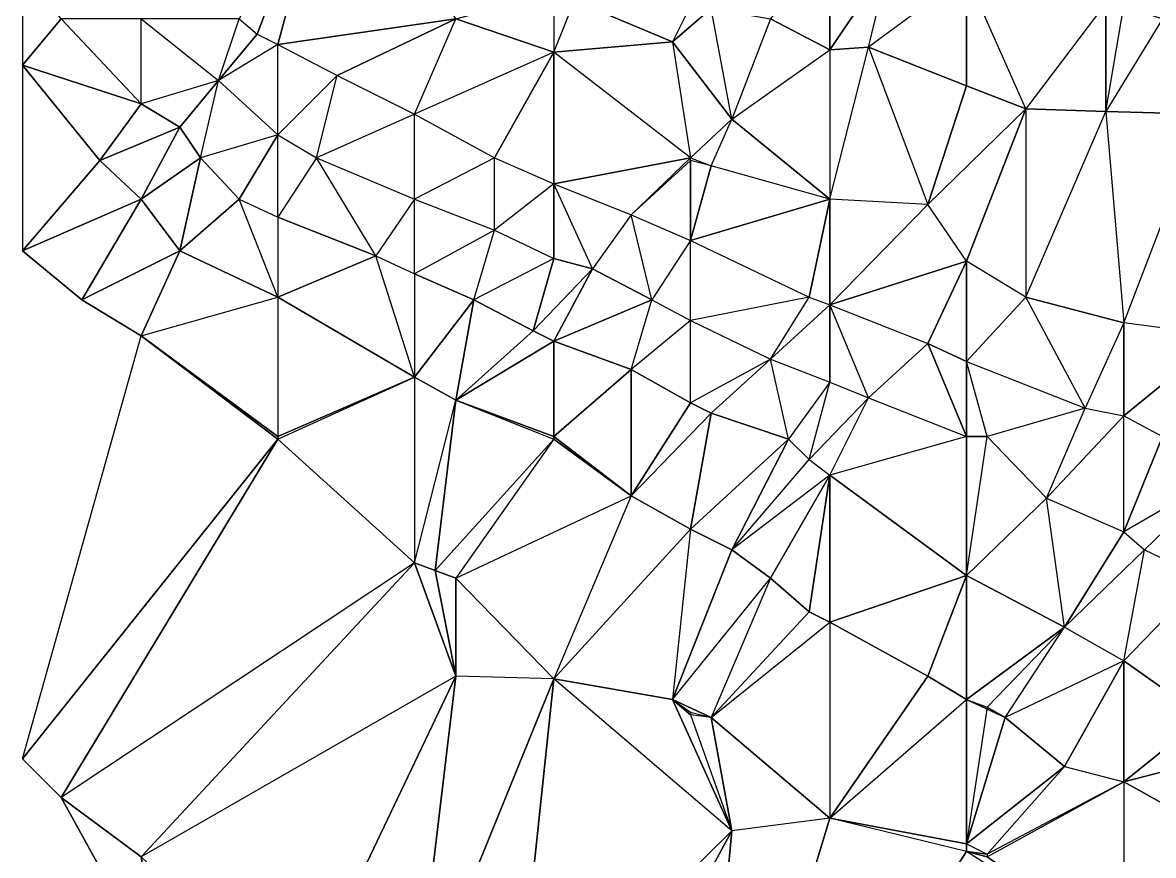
# Model space of a CAD drawing. Header units: metres. Extents: x 121.06818 to 121.07159, y 3.17836 to 3.18313.
# Drawn here: x 121.068184 to 121.0686225, y 3.1796075 to 3.1799305 of the extents above; entities that cross this region are included whole.
import ezdxf

# ---------------------------------------------------------------- set-up
doc = ezdxf.new("R2010")
doc.units = ezdxf.units.M

msp = doc.modelspace()

# ---------------------------------------------------------------- linework, layer by layer
at = {"layer": 'DELAUNEY5472', "color": 252}
msp.add_3dface([(121.06839, 3.17949, 0.0101), (121.068443, 3.179444, 0.0101), (121.068459, 3.179617, 0.0101)], dxfattribs=at)
at = {"layer": 'DELAUNEY5746', "color": 252}
msp.add_3dface([(121.068443, 3.179444, 0.0101), (121.068611, 3.17957, 0.0101), (121.06855, 3.179609, 0.0101)], dxfattribs=at)
at = {"layer": 'DELAUNEY5884', "color": 252}
msp.add_3dface([(121.068443, 3.179444, 0.0101), (121.06855, 3.179609, 0.0101), (121.068497, 3.179622, 0.0101)], dxfattribs=at)
at = {"layer": 'DELAUNEY5898', "color": 252}
msp.add_3dface([(121.068611, 3.17957, 0.0101), (121.06855, 3.179609, 0.0101), (121.068558, 3.179607, 0.0101)], dxfattribs=at)
at = {"layer": 'DELAUNEY5919', "color": 252}
msp.add_3dface([(121.068558, 3.179607, 0.0101), (121.06855, 3.179609, 0.0101), (121.068558, 3.179608, 0.0101)], dxfattribs=at)
at = {"layer": 'DELAUNEY5920', "color": 252}
msp.add_3dface([(121.068611, 3.17957, 0.0101), (121.068558, 3.179607, 0.0101), (121.068611, 3.179636, 0.01009)], dxfattribs=at)
at = {"layer": 'DELAUNEY5951', "color": 252}
msp.add_3dface([(121.068336, 3.179543, 0.0101), (121.068375, 3.179534, 0.0101), (121.06839, 3.179676, 0.0101)], dxfattribs=at)
at = {"layer": 'DELAUNEY5952', "color": 252}
msp.add_3dface([(121.068375, 3.179534, 0.0101), (121.06839, 3.17949, 0.0101), (121.068459, 3.179617, 0.0101)], dxfattribs=at)
at = {"layer": 'DELAUNEY6017', "color": 252}
msp.add_3dface([(121.068291, 3.179549, 0.0101), (121.068336, 3.179543, 0.0101), (121.068352, 3.179677, 0.0101)], dxfattribs=at)
at = {"layer": 'DELAUNEY6018', "color": 252}
msp.add_3dface([(121.068443, 3.179444, 0.0101), (121.068497, 3.179622, 0.0101), (121.068459, 3.179617, 0.0101)], dxfattribs=at)
at = {"layer": 'DELAUNEY6035', "color": 252}
msp.add_3dface([(121.06855, 3.179609, 0.0101), (121.068497, 3.179622, 0.0101), (121.06855, 3.179612, 0.0101)], dxfattribs=at)
at = {"layer": 'DELAUNEY6044', "color": 252}
msp.add_3dface([(121.068497, 3.179622, 0.0101), (121.068459, 3.179617, 0.0101), (121.068451, 3.179661, 0.0101)], dxfattribs=at)
at = {"layer": 'DELAUNEY6121', "color": 252}
msp.add_3dface([(121.068375, 3.179534, 0.0101), (121.068459, 3.179617, 0.0101), (121.06839, 3.179676, 0.0101)], dxfattribs=at)
at = {"layer": 'DELAUNEY6336', "color": 252}
msp.add_3dface([(121.068199, 3.17963, 0.0101), (121.068237, 3.179561, 0.0101), (121.06823, 3.179607, 0.0101)], dxfattribs=at)
at = {"layer": 'DELAUNEY6350', "color": 252}
msp.add_3dface([(121.06823, 3.179607, 0.0101), (121.068237, 3.179561, 0.0101), (121.068199, 3.17963, 0.0101)], dxfattribs=at)
at = {"layer": 'DELAUNEY6365', "color": 252}
msp.add_3dface([(121.068199, 3.17963, 0.0101), (121.06823, 3.179607, 0.0101), (121.068336, 3.179721, 0.0101)], dxfattribs=at)
at = {"layer": 'DELAUNEY6384', "color": 252}
msp.add_3dface([(121.068611, 3.17957, 0.0101), (121.068665, 3.179606, 0.01009), (121.068611, 3.179636, 0.01009)], dxfattribs=at)
at = {"layer": 'DELAUNEY6546', "color": 252}
msp.add_3dface([(121.068558, 3.179607, 0.0101), (121.068611, 3.179636, 0.01009), (121.068558, 3.179608, 0.0101)], dxfattribs=at)
at = {"layer": 'DELAUNEY6564', "color": 252}
msp.add_3dface([(121.068336, 3.179543, 0.0101), (121.06839, 3.179676, 0.0101), (121.068352, 3.179677, 0.0101)], dxfattribs=at)
at = {"layer": 'DELAUNEY6565', "color": 252}
msp.add_3dface([(121.068459, 3.179617, 0.0101), (121.06839, 3.179676, 0.0101), (121.068436, 3.179668, 0.0101)], dxfattribs=at)
at = {"layer": 'DELAUNEY6566', "color": 252}
msp.add_3dface([(121.068558, 3.179608, 0.0101), (121.06855, 3.179609, 0.0101), (121.06855, 3.179612, 0.0101)], dxfattribs=at)
at = {"layer": 'DELAUNEY6567', "color": 252}
msp.add_3dface([(121.068611, 3.179636, 0.01009), (121.068665, 3.179606, 0.01009), (121.068665, 3.17965, 0.01008)], dxfattribs=at)
at = {"layer": 'DELAUNEY6576', "color": 252}
msp.add_3dface([(121.068558, 3.179608, 0.0101), (121.068588, 3.179642, 0.01009), (121.068611, 3.179636, 0.01009)], dxfattribs=at)
at = {"layer": 'DELAUNEY6577', "color": 252}
msp.add_3dface([(121.068558, 3.179608, 0.0101), (121.068588, 3.179642, 0.01009), (121.06855, 3.179612, 0.0101)], dxfattribs=at)
at = {"layer": 'DELAUNEY6595', "color": 252}
msp.add_3dface([(121.06839, 3.179676, 0.0101), (121.068352, 3.179677, 0.0101), (121.068352, 3.179715, 0.0101)], dxfattribs=at)
at = {"layer": 'DELAUNEY6596', "color": 252}
msp.add_3dface([(121.068588, 3.179642, 0.01009), (121.068611, 3.179636, 0.01009), (121.068611, 3.179683, 0.01008)], dxfattribs=at)
at = {"layer": 'DELAUNEY6613', "color": 252}
msp.add_3dface([(121.068291, 3.179549, 0.0101), (121.068352, 3.179677, 0.0101), (121.06823, 3.179607, 0.0101)], dxfattribs=at)
at = {"layer": 'DELAUNEY6614', "color": 252}
msp.add_3dface([(121.06855, 3.179612, 0.0101), (121.068497, 3.179622, 0.0101), (121.06855, 3.179668, 0.01009)], dxfattribs=at)
at = {"layer": 'DELAUNEY6658', "color": 252}
msp.add_3dface([(121.068184, 3.179645, 0.0101), (121.068199, 3.17963, 0.0101), (121.068283, 3.179769, 0.0101)], dxfattribs=at)
at = {"layer": 'DELAUNEY6671', "color": 252}
msp.add_3dface([(121.068352, 3.179677, 0.0101), (121.06823, 3.179607, 0.0101), (121.068336, 3.179721, 0.0101)], dxfattribs=at)
at = {"layer": 'DELAUNEY6683', "color": 252}
msp.add_3dface([(121.068436, 3.179668, 0.0101), (121.06839, 3.179676, 0.0101), (121.068443, 3.179734, 0.01009)], dxfattribs=at)
at = {"layer": 'DELAUNEY6684', "color": 252}
msp.add_3dface([(121.068459, 3.179617, 0.0101), (121.068436, 3.179668, 0.0101), (121.068443, 3.179662, 0.0101)], dxfattribs=at)
at = {"layer": 'DELAUNEY6685', "color": 252}
msp.add_3dface([(121.068459, 3.179617, 0.0101), (121.068436, 3.179668, 0.0101), (121.068451, 3.179661, 0.0101)], dxfattribs=at)
at = {"layer": 'DELAUNEY6703', "color": 252}
msp.add_3dface([(121.068443, 3.179662, 0.0101), (121.068436, 3.179668, 0.0101), (121.068451, 3.179661, 0.0101)], dxfattribs=at)
at = {"layer": 'DELAUNEY6704', "color": 252}
msp.add_3dface([(121.068443, 3.179662, 0.0101), (121.068436, 3.179668, 0.0101), (121.068443, 3.179663, 0.0101)], dxfattribs=at)
at = {"layer": 'DELAUNEY6705', "color": 252}
msp.add_3dface([(121.068611, 3.179636, 0.01009), (121.068665, 3.17965, 0.01008), (121.068642, 3.179661, 0.01008)], dxfattribs=at)
at = {"layer": 'DELAUNEY6714', "color": 252}
msp.add_3dface([(121.06855, 3.179612, 0.0101), (121.068588, 3.179642, 0.01009), (121.068565, 3.179661, 0.01009)], dxfattribs=at)
at = {"layer": 'DELAUNEY6729', "color": 252}
msp.add_3dface([(121.068611, 3.179636, 0.01009), (121.068642, 3.179661, 0.01008), (121.068611, 3.179683, 0.01008)], dxfattribs=at)
at = {"layer": 'DELAUNEY6741', "color": 252}
msp.add_3dface([(121.06855, 3.179612, 0.0101), (121.068565, 3.179661, 0.01009), (121.06855, 3.179668, 0.01009)], dxfattribs=at)
at = {"layer": 'DELAUNEY6742', "color": 252}
msp.add_3dface([(121.06855, 3.179612, 0.0101), (121.068565, 3.179661, 0.01009), (121.068558, 3.179665, 0.01009)], dxfattribs=at)
at = {"layer": 'DELAUNEY6749', "color": 252}
msp.add_3dface([(121.068459, 3.179617, 0.0101), (121.068451, 3.179661, 0.0101), (121.068443, 3.179662, 0.0101)], dxfattribs=at)
at = {"layer": 'DELAUNEY6750', "color": 252}
msp.add_3dface([(121.068565, 3.179661, 0.01009), (121.068588, 3.179642, 0.01009), (121.068611, 3.179683, 0.01008)], dxfattribs=at)
at = {"layer": 'DELAUNEY6766', "color": 252}
msp.add_3dface([(121.068451, 3.179661, 0.0101), (121.068443, 3.179662, 0.0101), (121.068443, 3.179663, 0.0101)], dxfattribs=at)
at = {"layer": 'DELAUNEY6767', "color": 252}
msp.add_3dface([(121.068497, 3.179622, 0.0101), (121.06855, 3.179668, 0.01009), (121.068535, 3.179677, 0.01009)], dxfattribs=at)
at = {"layer": 'DELAUNEY6768', "color": 252}
msp.add_3dface([(121.06855, 3.179612, 0.0101), (121.06855, 3.179668, 0.01009), (121.068558, 3.179665, 0.01009)], dxfattribs=at)
at = {"layer": 'DELAUNEY6795', "color": 252}
msp.add_3dface([(121.06855, 3.179668, 0.01009), (121.068558, 3.179665, 0.01009), (121.068565, 3.179661, 0.01009)], dxfattribs=at)
at = {"layer": 'DELAUNEY6796', "color": 252}
msp.add_3dface([(121.06855, 3.179668, 0.01009), (121.068558, 3.179665, 0.01009), (121.068588, 3.179696, 0.01008)], dxfattribs=at)
at = {"layer": 'DELAUNEY6797', "color": 252}
msp.add_3dface([(121.068558, 3.179665, 0.01009), (121.068565, 3.179661, 0.01009), (121.068588, 3.179696, 0.01008)], dxfattribs=at)
at = {"layer": 'DELAUNEY6798', "color": 252}
msp.add_3dface([(121.06855, 3.179668, 0.01009), (121.068565, 3.179661, 0.01009), (121.068588, 3.179696, 0.01008)], dxfattribs=at)
at = {"layer": 'DELAUNEY6813', "color": 252}
msp.add_3dface([(121.068497, 3.179622, 0.0101), (121.068451, 3.179661, 0.0101), (121.068497, 3.179698, 0.01009)], dxfattribs=at)
at = {"layer": 'DELAUNEY6814', "color": 252}
msp.add_3dface([(121.068497, 3.179622, 0.0101), (121.068535, 3.179677, 0.01009), (121.068497, 3.179698, 0.01009)], dxfattribs=at)
at = {"layer": 'DELAUNEY6830', "color": 252}
msp.add_3dface([(121.068535, 3.179677, 0.01009), (121.06855, 3.179668, 0.01009), (121.06855, 3.179716, 0.01008)], dxfattribs=at)
at = {"layer": 'DELAUNEY6933', "color": 252}
msp.add_3dface([(121.068451, 3.179661, 0.0101), (121.068497, 3.179698, 0.01009), (121.068489, 3.179702, 0.01009)], dxfattribs=at)
at = {"layer": 'DELAUNEY6934', "color": 252}
msp.add_3dface([(121.068611, 3.179683, 0.01008), (121.068642, 3.179661, 0.01008), (121.068642, 3.179715, 0.01007)], dxfattribs=at)
at = {"layer": 'DELAUNEY6951', "color": 252}
msp.add_3dface([(121.068497, 3.179698, 0.01009), (121.068535, 3.179677, 0.01009), (121.06855, 3.179716, 0.01008)], dxfattribs=at)
at = {"layer": 'DELAUNEY6999', "color": 252}
msp.add_3dface([(121.068565, 3.179661, 0.01009), (121.068588, 3.179696, 0.01008), (121.068611, 3.179683, 0.01008)], dxfattribs=at)
at = {"layer": 'DELAUNEY7012', "color": 252}
msp.add_3dface([(121.068451, 3.179661, 0.0101), (121.068489, 3.179702, 0.01009), (121.068474, 3.179715, 0.01009)], dxfattribs=at)
at = {"layer": 'DELAUNEY7013', "color": 252}
msp.add_3dface([(121.068588, 3.179696, 0.01008), (121.068611, 3.179683, 0.01008), (121.068619, 3.179726, 0.01007)], dxfattribs=at)
at = {"layer": 'DELAUNEY7027', "color": 252}
msp.add_3dface([(121.068352, 3.179677, 0.0101), (121.068336, 3.179721, 0.0101), (121.068344, 3.179718, 0.0101)], dxfattribs=at)
at = {"layer": 'DELAUNEY7028', "color": 252}
msp.add_3dface([(121.068489, 3.179702, 0.01009), (121.068497, 3.179698, 0.01009), (121.068497, 3.179755, 0.01008)], dxfattribs=at)
at = {"layer": 'DELAUNEY7039', "color": 252}
msp.add_3dface([(121.068451, 3.179661, 0.0101), (121.068436, 3.179668, 0.0101), (121.068443, 3.179663, 0.0101)], dxfattribs=at)
at = {"layer": 'DELAUNEY7040', "color": 252}
msp.add_3dface([(121.068451, 3.179661, 0.0101), (121.068436, 3.179668, 0.0101), (121.068474, 3.179715, 0.01009)], dxfattribs=at)
at = {"layer": 'DELAUNEY7068', "color": 252}
msp.add_3dface([(121.068336, 3.179721, 0.0101), (121.068199, 3.17963, 0.0101), (121.068283, 3.179769, 0.0101)], dxfattribs=at)
at = {"layer": 'DELAUNEY7117', "color": 252}
msp.add_3dface([(121.068283, 3.179769, 0.0101), (121.068199, 3.17963, 0.0101), (121.068184, 3.179645, 0.0101)], dxfattribs=at)
at = {"layer": 'DELAUNEY7118', "color": 252}
msp.add_3dface([(121.068336, 3.179721, 0.0101), (121.068283, 3.179769, 0.0101), (121.068336, 3.179793, 0.01009)], dxfattribs=at)
at = {"layer": 'DELAUNEY7119', "color": 252}
msp.add_3dface([(121.068436, 3.179668, 0.0101), (121.068474, 3.179715, 0.01009), (121.068459, 3.179726, 0.01009)], dxfattribs=at)
at = {"layer": 'DELAUNEY7120', "color": 252}
msp.add_3dface([(121.068474, 3.179715, 0.01009), (121.068489, 3.179702, 0.01009), (121.068497, 3.179755, 0.01008)], dxfattribs=at)
at = {"layer": 'DELAUNEY7121', "color": 252}
msp.add_3dface([(121.068642, 3.179715, 0.01007), (121.068611, 3.179683, 0.01008), (121.068619, 3.179726, 0.01007)], dxfattribs=at)
at = {"layer": 'DELAUNEY7133', "color": 252}
msp.add_3dface([(121.06855, 3.179668, 0.01009), (121.068588, 3.179696, 0.01008), (121.06855, 3.179716, 0.01008)], dxfattribs=at)
at = {"layer": 'DELAUNEY7144', "color": 252}
msp.add_3dface([(121.068352, 3.179677, 0.0101), (121.068344, 3.179718, 0.0101), (121.068352, 3.179715, 0.0101)], dxfattribs=at)
at = {"layer": 'DELAUNEY7145', "color": 252}
msp.add_3dface([(121.06855, 3.179716, 0.01008), (121.068588, 3.179696, 0.01008), (121.068581, 3.179746, 0.01007)], dxfattribs=at)
at = {"layer": 'DELAUNEY7157', "color": 252}
msp.add_3dface([(121.068283, 3.179769, 0.0101), (121.068184, 3.179645, 0.0101), (121.06823, 3.179809, 0.0101)], dxfattribs=at)
at = {"layer": 'DELAUNEY7158', "color": 252}
msp.add_3dface([(121.068344, 3.179718, 0.0101), (121.068336, 3.179721, 0.0101), (121.068352, 3.179784, 0.01009)], dxfattribs=at)
at = {"layer": 'DELAUNEY7159', "color": 252}
msp.add_3dface([(121.06839, 3.179676, 0.0101), (121.068352, 3.179715, 0.0101), (121.06842, 3.179747, 0.01009)], dxfattribs=at)
at = {"layer": 'DELAUNEY7160', "color": 252}
msp.add_3dface([(121.068436, 3.179668, 0.0101), (121.068459, 3.179726, 0.01009), (121.068443, 3.179734, 0.01009)], dxfattribs=at)
at = {"layer": 'DELAUNEY7177', "color": 252}
msp.add_3dface([(121.068352, 3.179715, 0.0101), (121.068344, 3.179718, 0.0101), (121.06839, 3.179769, 0.01009)], dxfattribs=at)
at = {"layer": 'DELAUNEY7178', "color": 252}
msp.add_3dface([(121.068459, 3.179726, 0.01009), (121.068474, 3.179715, 0.01009), (121.068497, 3.179755, 0.01008)], dxfattribs=at)
at = {"layer": 'DELAUNEY7225', "color": 252}
msp.add_3dface([(121.06839, 3.179676, 0.0101), (121.068443, 3.179734, 0.01009), (121.06842, 3.179747, 0.01009)], dxfattribs=at)
at = {"layer": 'DELAUNEY7226', "color": 252}
msp.add_3dface([(121.068443, 3.179734, 0.01009), (121.068459, 3.179726, 0.01009), (121.068481, 3.179769, 0.01008)], dxfattribs=at)
at = {"layer": 'DELAUNEY7227', "color": 252}
msp.add_3dface([(121.068497, 3.179698, 0.01009), (121.06855, 3.179716, 0.01008), (121.068497, 3.179755, 0.01008)], dxfattribs=at)
at = {"layer": 'DELAUNEY7242', "color": 252}
msp.add_3dface([(121.068619, 3.179726, 0.01007), (121.068588, 3.179696, 0.01008), (121.068611, 3.179733, 0.01007)], dxfattribs=at)
at = {"layer": 'DELAUNEY7243', "color": 252}
msp.add_3dface([(121.068619, 3.179726, 0.01007), (121.068642, 3.179715, 0.01007), (121.068649, 3.179755, 0.01006)], dxfattribs=at)
at = {"layer": 'DELAUNEY7264', "color": 252}
msp.add_3dface([(121.06842, 3.179747, 0.01009), (121.068443, 3.179734, 0.01009), (121.068451, 3.179779, 0.01008)], dxfattribs=at)
at = {"layer": 'DELAUNEY7286', "color": 252}
msp.add_3dface([(121.068611, 3.179733, 0.01007), (121.068588, 3.179696, 0.01008), (121.068581, 3.179746, 0.01007)], dxfattribs=at)
at = {"layer": 'DELAUNEY7303', "color": 252}
msp.add_3dface([(121.068611, 3.179733, 0.01007), (121.068619, 3.179726, 0.01007), (121.068649, 3.179755, 0.01006)], dxfattribs=at)
at = {"layer": 'DELAUNEY7324', "color": 252}
msp.add_3dface([(121.068352, 3.179715, 0.0101), (121.06842, 3.179747, 0.01009), (121.06839, 3.179769, 0.01009)], dxfattribs=at)
at = {"layer": 'DELAUNEY7335', "color": 252}
msp.add_3dface([(121.068581, 3.179746, 0.01007), (121.06855, 3.179716, 0.01008), (121.068558, 3.17977, 0.01007)], dxfattribs=at)
at = {"layer": 'DELAUNEY7350', "color": 252}
msp.add_3dface([(121.068581, 3.179746, 0.01007), (121.068611, 3.179733, 0.01007), (121.068611, 3.179778, 0.01006)], dxfattribs=at)
at = {"layer": 'DELAUNEY7389', "color": 252}
msp.add_3dface([(121.068283, 3.179769, 0.0101), (121.06823, 3.179809, 0.0101), (121.068283, 3.17977, 0.0101)], dxfattribs=at)
at = {"layer": 'DELAUNEY7390', "color": 252}
msp.add_3dface([(121.068497, 3.179755, 0.01008), (121.06855, 3.179716, 0.01008), (121.06855, 3.17977, 0.01007)], dxfattribs=at)
at = {"layer": 'DELAUNEY7414', "color": 252}
msp.add_3dface([(121.06839, 3.179769, 0.01009), (121.06842, 3.179747, 0.01009), (121.06839, 3.17977, 0.01009)], dxfattribs=at)
at = {"layer": 'DELAUNEY7459', "color": 252}
msp.add_3dface([(121.068459, 3.179726, 0.01009), (121.068489, 3.179761, 0.01008), (121.068497, 3.179755, 0.01008)], dxfattribs=at)
at = {"layer": 'DELAUNEY7460', "color": 252}
msp.add_3dface([(121.068459, 3.179726, 0.01009), (121.068489, 3.179761, 0.01008), (121.068481, 3.179769, 0.01008)], dxfattribs=at)
at = {"layer": 'DELAUNEY7472', "color": 252}
msp.add_3dface([(121.068489, 3.179761, 0.01008), (121.068497, 3.179755, 0.01008), (121.068512, 3.179785, 0.01007)], dxfattribs=at)
at = {"layer": 'DELAUNEY7473', "color": 252}
msp.add_3dface([(121.06855, 3.17977, 0.01007), (121.068497, 3.179755, 0.01008), (121.068512, 3.179785, 0.01007)], dxfattribs=at)
at = {"layer": 'DELAUNEY7474', "color": 252}
msp.add_3dface([(121.06855, 3.17977, 0.01007), (121.06855, 3.179716, 0.01008), (121.068558, 3.17977, 0.01007)], dxfattribs=at)
at = {"layer": 'DELAUNEY7486', "color": 252}
msp.add_3dface([(121.06855, 3.17977, 0.01007), (121.068558, 3.17977, 0.01007), (121.06855, 3.179799, 0.01006)], dxfattribs=at)
at = {"layer": 'DELAUNEY7487', "color": 252}
msp.add_3dface([(121.068558, 3.17977, 0.01007), (121.068581, 3.179746, 0.01007), (121.068596, 3.179781, 0.01006)], dxfattribs=at)
at = {"layer": 'DELAUNEY7488', "color": 252}
msp.add_3dface([(121.068649, 3.179755, 0.01006), (121.068611, 3.179733, 0.01007), (121.068626, 3.17977, 0.01006)], dxfattribs=at)
at = {"layer": 'DELAUNEY7500', "color": 252}
msp.add_3dface([(121.06823, 3.179809, 0.0101), (121.068207, 3.179823, 0.0101), (121.068245, 3.179842, 0.01009)], dxfattribs=at)
at = {"layer": 'DELAUNEY7501', "color": 252}
msp.add_3dface([(121.068626, 3.17977, 0.01006), (121.068611, 3.179733, 0.01007), (121.068611, 3.179778, 0.01006)], dxfattribs=at)
at = {"layer": 'DELAUNEY7514', "color": 252}
msp.add_3dface([(121.068336, 3.179721, 0.0101), (121.068352, 3.179784, 0.01009), (121.068336, 3.179793, 0.01009)], dxfattribs=at)
at = {"layer": 'DELAUNEY7515', "color": 252}
msp.add_3dface([(121.068344, 3.179718, 0.0101), (121.068352, 3.179784, 0.01009), (121.06839, 3.179769, 0.01009)], dxfattribs=at)
at = {"layer": 'DELAUNEY7531', "color": 252}
msp.add_3dface([(121.068352, 3.179784, 0.01009), (121.06839, 3.179769, 0.01009), (121.06839, 3.17977, 0.01009)], dxfattribs=at)
at = {"layer": 'DELAUNEY7532', "color": 252}
msp.add_3dface([(121.068443, 3.179734, 0.01009), (121.068481, 3.179769, 0.01008), (121.068451, 3.179779, 0.01008)], dxfattribs=at)
at = {"layer": 'DELAUNEY7533', "color": 252}
msp.add_3dface([(121.068481, 3.179769, 0.01008), (121.068489, 3.179761, 0.01008), (121.068497, 3.179791, 0.01007)], dxfattribs=at)
at = {"layer": 'DELAUNEY7550', "color": 252}
msp.add_3dface([(121.068611, 3.179778, 0.01006), (121.068581, 3.179746, 0.01007), (121.068596, 3.179781, 0.01006)], dxfattribs=at)
at = {"layer": 'DELAUNEY7567', "color": 252}
msp.add_3dface([(121.068283, 3.179769, 0.0101), (121.068336, 3.179793, 0.01009), (121.068283, 3.17977, 0.0101)], dxfattribs=at)
at = {"layer": 'DELAUNEY7568', "color": 252}
msp.add_3dface([(121.06842, 3.179747, 0.01009), (121.068451, 3.179779, 0.01008), (121.068443, 3.179783, 0.01008)], dxfattribs=at)
at = {"layer": 'DELAUNEY7569', "color": 252}
msp.add_3dface([(121.068451, 3.179779, 0.01008), (121.068481, 3.179769, 0.01008), (121.068474, 3.1798, 0.01007)], dxfattribs=at)
at = {"layer": 'DELAUNEY7570', "color": 252}
msp.add_3dface([(121.068611, 3.179778, 0.01006), (121.068626, 3.17977, 0.01006), (121.068649, 3.179809, 0.01005)], dxfattribs=at)
at = {"layer": 'DELAUNEY7582', "color": 252}
msp.add_3dface([(121.068336, 3.179793, 0.01009), (121.068352, 3.179784, 0.01009), (121.068359, 3.179823, 0.01008)], dxfattribs=at)
at = {"layer": 'DELAUNEY7597', "color": 252}
msp.add_3dface([(121.06842, 3.179747, 0.01009), (121.068443, 3.179783, 0.01008), (121.06842, 3.179796, 0.01008)], dxfattribs=at)
at = {"layer": 'DELAUNEY7598', "color": 252}
msp.add_3dface([(121.068512, 3.179785, 0.01007), (121.06855, 3.17977, 0.01007), (121.068535, 3.179806, 0.01006)], dxfattribs=at)
at = {"layer": 'DELAUNEY7599', "color": 252}
msp.add_3dface([(121.068596, 3.179781, 0.01006), (121.068611, 3.179778, 0.01006), (121.068611, 3.179814, 0.01005)], dxfattribs=at)
at = {"layer": 'DELAUNEY7607', "color": 252}
msp.add_3dface([(121.068443, 3.179783, 0.01008), (121.068451, 3.179779, 0.01008), (121.068474, 3.1798, 0.01007)], dxfattribs=at)
at = {"layer": 'DELAUNEY7647', "color": 252}
msp.add_3dface([(121.068596, 3.179781, 0.01006), (121.068558, 3.17977, 0.01007), (121.06855, 3.179799, 0.01006)], dxfattribs=at)
at = {"layer": 'DELAUNEY7665', "color": 252}
msp.add_3dface([(121.068283, 3.17977, 0.0101), (121.06823, 3.179809, 0.0101), (121.068283, 3.179824, 0.01009)], dxfattribs=at)
at = {"layer": 'DELAUNEY7666', "color": 252}
msp.add_3dface([(121.068283, 3.17977, 0.0101), (121.068336, 3.179793, 0.01009), (121.068283, 3.179824, 0.01009)], dxfattribs=at)
at = {"layer": 'DELAUNEY7667', "color": 252}
msp.add_3dface([(121.068352, 3.179784, 0.01009), (121.06839, 3.17977, 0.01009), (121.06839, 3.179807, 0.01008)], dxfattribs=at)
at = {"layer": 'DELAUNEY7668', "color": 252}
msp.add_3dface([(121.06839, 3.17977, 0.01009), (121.06842, 3.179747, 0.01009), (121.06842, 3.179796, 0.01008)], dxfattribs=at)
at = {"layer": 'DELAUNEY7669', "color": 252}
msp.add_3dface([(121.068512, 3.179785, 0.01007), (121.068489, 3.179761, 0.01008), (121.068497, 3.179791, 0.01007)], dxfattribs=at)
at = {"layer": 'DELAUNEY7687', "color": 252}
msp.add_3dface([(121.06839, 3.17977, 0.01009), (121.06842, 3.179796, 0.01008), (121.06839, 3.179807, 0.01008)], dxfattribs=at)
at = {"layer": 'DELAUNEY7688', "color": 252}
msp.add_3dface([(121.06842, 3.179796, 0.01008), (121.068443, 3.179783, 0.01008), (121.068443, 3.179815, 0.01007)], dxfattribs=at)
at = {"layer": 'DELAUNEY7709', "color": 252}
msp.add_3dface([(121.068497, 3.179791, 0.01007), (121.068481, 3.179769, 0.01008), (121.068474, 3.1798, 0.01007)], dxfattribs=at)
at = {"layer": 'DELAUNEY7726', "color": 252}
msp.add_3dface([(121.068497, 3.179791, 0.01007), (121.068512, 3.179785, 0.01007), (121.068497, 3.179821, 0.01006)], dxfattribs=at)
at = {"layer": 'DELAUNEY7772', "color": 252}
msp.add_3dface([(121.068535, 3.179806, 0.01006), (121.068512, 3.179785, 0.01007), (121.068497, 3.179821, 0.01006)], dxfattribs=at)
at = {"layer": 'DELAUNEY7773', "color": 252}
msp.add_3dface([(121.068535, 3.179806, 0.01006), (121.06855, 3.17977, 0.01007), (121.06855, 3.179799, 0.01006)], dxfattribs=at)
at = {"layer": 'DELAUNEY7782', "color": 252}
msp.add_3dface([(121.068352, 3.179784, 0.01009), (121.06839, 3.179807, 0.01008), (121.068382, 3.179811, 0.01008)], dxfattribs=at)
at = {"layer": 'DELAUNEY7783', "color": 252}
msp.add_3dface([(121.068474, 3.1798, 0.01007), (121.068497, 3.179791, 0.01007), (121.068497, 3.179821, 0.01006)], dxfattribs=at)
at = {"layer": 'DELAUNEY7784', "color": 252}
msp.add_3dface([(121.068535, 3.179806, 0.01006), (121.06855, 3.179799, 0.01006), (121.06855, 3.179838, 0.01005)], dxfattribs=at)
at = {"layer": 'DELAUNEY7795', "color": 252}
msp.add_3dface([(121.068352, 3.179784, 0.01009), (121.068382, 3.179811, 0.01008), (121.068359, 3.179823, 0.01008)], dxfattribs=at)
at = {"layer": 'DELAUNEY7796', "color": 252}
msp.add_3dface([(121.068382, 3.179811, 0.01008), (121.06839, 3.179807, 0.01008), (121.068405, 3.179835, 0.01007)], dxfattribs=at)
at = {"layer": 'DELAUNEY7797', "color": 252}
msp.add_3dface([(121.06839, 3.179807, 0.01008), (121.06842, 3.179796, 0.01008), (121.068428, 3.179823, 0.01007)], dxfattribs=at)
at = {"layer": 'DELAUNEY7808', "color": 252}
msp.add_3dface([(121.06855, 3.179799, 0.01006), (121.068596, 3.179781, 0.01006), (121.068573, 3.179824, 0.01005)], dxfattribs=at)
at = {"layer": 'DELAUNEY7825', "color": 252}
msp.add_3dface([(121.068611, 3.179778, 0.01006), (121.068649, 3.179809, 0.01005), (121.068611, 3.179814, 0.01005)], dxfattribs=at)
at = {"layer": 'DELAUNEY7836', "color": 252}
msp.add_3dface([(121.06823, 3.179809, 0.0101), (121.068283, 3.179824, 0.01009), (121.068245, 3.179842, 0.01009)], dxfattribs=at)
at = {"layer": 'DELAUNEY7837', "color": 252}
msp.add_3dface([(121.068283, 3.179824, 0.01009), (121.068336, 3.179793, 0.01009), (121.068321, 3.17984, 0.01008)], dxfattribs=at)
at = {"layer": 'DELAUNEY7838', "color": 252}
msp.add_3dface([(121.068474, 3.1798, 0.01007), (121.068443, 3.179783, 0.01008), (121.068443, 3.179815, 0.01007)], dxfattribs=at)
at = {"layer": 'DELAUNEY7839', "color": 252}
msp.add_3dface([(121.06855, 3.179799, 0.01006), (121.068573, 3.179824, 0.01005), (121.06855, 3.179838, 0.01005)], dxfattribs=at)
at = {"layer": 'DELAUNEY7840', "color": 252}
msp.add_3dface([(121.068596, 3.179781, 0.01006), (121.068573, 3.179824, 0.01005), (121.068611, 3.179814, 0.01005)], dxfattribs=at)
at = {"layer": 'DELAUNEY7860', "color": 252}
msp.add_3dface([(121.068443, 3.179815, 0.01007), (121.06842, 3.179796, 0.01008), (121.068428, 3.179823, 0.01007)], dxfattribs=at)
at = {"layer": 'DELAUNEY7861', "color": 252}
msp.add_3dface([(121.068649, 3.179809, 0.01005), (121.068611, 3.179814, 0.01005), (121.068642, 3.179895, 0.01005)], dxfattribs=at)
at = {"layer": 'DELAUNEY7877', "color": 252}
msp.add_3dface([(121.068443, 3.179815, 0.01007), (121.068474, 3.1798, 0.01007), (121.068489, 3.179824, 0.01006)], dxfattribs=at)
at = {"layer": 'DELAUNEY7897', "color": 252}
msp.add_3dface([(121.068336, 3.179793, 0.01009), (121.068359, 3.179823, 0.01008), (121.068336, 3.179833, 0.01008)], dxfattribs=at)
at = {"layer": 'DELAUNEY7898', "color": 252}
msp.add_3dface([(121.068359, 3.179823, 0.01008), (121.068382, 3.179811, 0.01008), (121.06839, 3.179839, 0.01007)], dxfattribs=at)
at = {"layer": 'DELAUNEY7913', "color": 252}
msp.add_3dface([(121.068497, 3.179821, 0.01006), (121.068474, 3.1798, 0.01007), (121.068489, 3.179824, 0.01006)], dxfattribs=at)
at = {"layer": 'DELAUNEY7914', "color": 252}
msp.add_3dface([(121.068611, 3.179814, 0.01005), (121.068573, 3.179824, 0.01005), (121.068604, 3.179896, 0.01005)], dxfattribs=at)
at = {"layer": 'DELAUNEY7932', "color": 252}
msp.add_3dface([(121.068207, 3.179823, 0.0101), (121.068184, 3.179842, 0.0101), (121.06823, 3.179862, 0.01009)], dxfattribs=at)
at = {"layer": 'DELAUNEY7933', "color": 252}
msp.add_3dface([(121.068497, 3.179821, 0.01006), (121.068535, 3.179806, 0.01006), (121.06855, 3.179838, 0.01005)], dxfattribs=at)
at = {"layer": 'DELAUNEY7954', "color": 252}
msp.add_3dface([(121.068283, 3.179824, 0.01009), (121.068321, 3.17984, 0.01008), (121.068283, 3.179855, 0.01008)], dxfattribs=at)
at = {"layer": 'DELAUNEY7955', "color": 252}
msp.add_3dface([(121.068336, 3.179793, 0.01009), (121.068321, 3.17984, 0.01008), (121.068336, 3.179833, 0.01008)], dxfattribs=at)
at = {"layer": 'DELAUNEY7956', "color": 252}
msp.add_3dface([(121.068428, 3.179823, 0.01007), (121.068443, 3.179815, 0.01007), (121.068443, 3.179846, 0.01006)], dxfattribs=at)
at = {"layer": 'DELAUNEY7957', "color": 252}
msp.add_3dface([(121.068489, 3.179824, 0.01006), (121.068497, 3.179821, 0.01006), (121.068497, 3.179862, 0.01005)], dxfattribs=at)
at = {"layer": 'DELAUNEY7973', "color": 252}
msp.add_3dface([(121.068405, 3.179835, 0.01007), (121.06839, 3.179807, 0.01008), (121.068428, 3.179823, 0.01007)], dxfattribs=at)
at = {"layer": 'DELAUNEY7983', "color": 252}
msp.add_3dface([(121.06823, 3.179809, 0.0101), (121.068245, 3.179842, 0.01009), (121.068207, 3.179823, 0.0101)], dxfattribs=at)
at = {"layer": 'DELAUNEY7984', "color": 252}
msp.add_3dface([(121.068321, 3.17984, 0.01008), (121.068336, 3.179833, 0.01008), (121.068336, 3.179862, 0.01007)], dxfattribs=at)
at = {"layer": 'DELAUNEY7985', "color": 252}
msp.add_3dface([(121.068336, 3.179833, 0.01008), (121.068359, 3.179823, 0.01008), (121.068367, 3.17985, 0.01007)], dxfattribs=at)
at = {"layer": 'DELAUNEY7986', "color": 252}
msp.add_3dface([(121.068405, 3.179835, 0.01007), (121.068428, 3.179823, 0.01007), (121.06842, 3.179856, 0.01006)], dxfattribs=at)
at = {"layer": 'DELAUNEY8001', "color": 252}
msp.add_3dface([(121.068245, 3.179842, 0.01009), (121.068283, 3.179824, 0.01009), (121.068268, 3.179862, 0.01008)], dxfattribs=at)
at = {"layer": 'DELAUNEY8017', "color": 252}
msp.add_3dface([(121.068489, 3.179824, 0.01006), (121.068443, 3.179815, 0.01007), (121.068443, 3.179846, 0.01006)], dxfattribs=at)
at = {"layer": 'DELAUNEY8018', "color": 252}
msp.add_3dface([(121.068573, 3.179824, 0.01005), (121.06855, 3.179838, 0.01005), (121.068573, 3.179897, 0.01005)], dxfattribs=at)
at = {"layer": 'DELAUNEY8033', "color": 252}
msp.add_3dface([(121.06839, 3.179839, 0.01007), (121.068382, 3.179811, 0.01008), (121.068405, 3.179835, 0.01007)], dxfattribs=at)
at = {"layer": 'DELAUNEY8050', "color": 252}
msp.add_3dface([(121.06839, 3.179839, 0.01007), (121.068405, 3.179835, 0.01007), (121.06839, 3.179868, 0.01006)], dxfattribs=at)
at = {"layer": 'DELAUNEY8064', "color": 252}
msp.add_3dface([(121.06839, 3.179839, 0.01007), (121.068359, 3.179823, 0.01008), (121.068367, 3.17985, 0.01007)], dxfattribs=at)
at = {"layer": 'DELAUNEY8079', "color": 252}
msp.add_3dface([(121.068207, 3.179823, 0.0101), (121.068245, 3.179842, 0.01009), (121.06823, 3.179862, 0.01009)], dxfattribs=at)
at = {"layer": 'DELAUNEY8080', "color": 252}
msp.add_3dface([(121.068443, 3.179846, 0.01006), (121.068428, 3.179823, 0.01007), (121.06842, 3.179856, 0.01006)], dxfattribs=at)
at = {"layer": 'DELAUNEY8098', "color": 252}
msp.add_3dface([(121.068443, 3.179846, 0.01006), (121.068489, 3.179824, 0.01006), (121.068497, 3.179862, 0.01005)], dxfattribs=at)
at = {"layer": 'DELAUNEY8099', "color": 252}
msp.add_3dface([(121.068497, 3.179821, 0.01006), (121.06855, 3.179838, 0.01005), (121.068535, 3.17986, 0.01005)], dxfattribs=at)
at = {"layer": 'DELAUNEY8113', "color": 252}
msp.add_3dface([(121.068497, 3.179821, 0.01006), (121.068535, 3.17986, 0.01005), (121.068497, 3.179862, 0.01005)], dxfattribs=at)
at = {"layer": 'DELAUNEY8114', "color": 252}
msp.add_3dface([(121.06855, 3.179838, 0.01005), (121.068535, 3.17986, 0.01005), (121.068573, 3.179897, 0.01005)], dxfattribs=at)
at = {"layer": 'DELAUNEY8127', "color": 252}
msp.add_3dface([(121.068367, 3.17985, 0.01007), (121.06839, 3.179839, 0.01007), (121.06839, 3.179868, 0.01006)], dxfattribs=at)
at = {"layer": 'DELAUNEY8136', "color": 252}
msp.add_3dface([(121.068245, 3.179842, 0.01009), (121.068268, 3.179862, 0.01008), (121.068253, 3.179878, 0.01008)], dxfattribs=at)
at = {"layer": 'DELAUNEY8137', "color": 252}
msp.add_3dface([(121.068283, 3.179824, 0.01009), (121.068268, 3.179862, 0.01008), (121.068283, 3.179855, 0.01008)], dxfattribs=at)
at = {"layer": 'DELAUNEY8138', "color": 252}
msp.add_3dface([(121.068367, 3.17985, 0.01007), (121.068336, 3.179833, 0.01008), (121.068336, 3.179862, 0.01007)], dxfattribs=at)
at = {"layer": 'DELAUNEY8139', "color": 252}
msp.add_3dface([(121.06842, 3.179856, 0.01006), (121.068405, 3.179835, 0.01007), (121.06839, 3.179868, 0.01006)], dxfattribs=at)
at = {"layer": 'DELAUNEY8158', "color": 252}
msp.add_3dface([(121.068207, 3.179823, 0.0101), (121.06823, 3.179862, 0.01009), (121.068184, 3.179842, 0.0101)], dxfattribs=at)
at = {"layer": 'DELAUNEY8159', "color": 252}
msp.add_3dface([(121.06823, 3.179862, 0.01009), (121.068245, 3.179842, 0.01009), (121.068253, 3.179878, 0.01008)], dxfattribs=at)
at = {"layer": 'DELAUNEY8160', "color": 252}
msp.add_3dface([(121.068268, 3.179862, 0.01008), (121.068283, 3.179855, 0.01008), (121.068283, 3.179887, 0.01007)], dxfattribs=at)
at = {"layer": 'DELAUNEY8161', "color": 252}
msp.add_3dface([(121.068283, 3.179855, 0.01008), (121.068321, 3.17984, 0.01008), (121.068298, 3.179878, 0.01007)], dxfattribs=at)
at = {"layer": 'DELAUNEY8162', "color": 252}
msp.add_3dface([(121.06842, 3.179856, 0.01006), (121.068443, 3.179846, 0.01006), (121.068443, 3.179877, 0.01005)], dxfattribs=at)
at = {"layer": 'DELAUNEY8181', "color": 252}
msp.add_3dface([(121.068535, 3.17986, 0.01005), (121.068497, 3.179862, 0.01005), (121.068512, 3.179921, 0.01005)], dxfattribs=at)
at = {"layer": 'DELAUNEY8196', "color": 252}
msp.add_3dface([(121.068336, 3.179862, 0.01007), (121.068321, 3.17984, 0.01008), (121.068298, 3.179878, 0.01007)], dxfattribs=at)
at = {"layer": 'DELAUNEY8197', "color": 252}
msp.add_3dface([(121.068443, 3.179846, 0.01006), (121.068497, 3.179862, 0.01005), (121.068451, 3.179875, 0.01005)], dxfattribs=at)
at = {"layer": 'DELAUNEY8210', "color": 252}
msp.add_3dface([(121.068184, 3.179842, 0.0101), (121.06823, 3.179862, 0.01009), (121.068214, 3.179877, 0.01009)], dxfattribs=at)
at = {"layer": 'DELAUNEY8211', "color": 252}
msp.add_3dface([(121.068336, 3.179862, 0.01007), (121.068367, 3.17985, 0.01007), (121.068367, 3.179878, 0.01006)], dxfattribs=at)
at = {"layer": 'DELAUNEY8228', "color": 252}
msp.add_3dface([(121.068611, 3.179814, 0.01005), (121.068642, 3.179895, 0.01005), (121.068604, 3.179896, 0.01005)], dxfattribs=at)
at = {"layer": 'DELAUNEY8246', "color": 252}
msp.add_3dface([(121.068184, 3.179842, 0.0101), (121.068214, 3.179877, 0.01009), (121.068184, 3.179914, 0.01009)], dxfattribs=at)
at = {"layer": 'DELAUNEY8247', "color": 252}
msp.add_3dface([(121.06839, 3.179868, 0.01006), (121.068367, 3.17985, 0.01007), (121.068367, 3.179878, 0.01006)], dxfattribs=at)
at = {"layer": 'DELAUNEY8248', "color": 252}
msp.add_3dface([(121.068443, 3.179846, 0.01006), (121.068451, 3.179875, 0.01005), (121.068443, 3.179877, 0.01005)], dxfattribs=at)
at = {"layer": 'DELAUNEY8249', "color": 252}
msp.add_3dface([(121.068573, 3.179824, 0.01005), (121.068604, 3.179896, 0.01005), (121.068573, 3.179897, 0.01005)], dxfattribs=at)
at = {"layer": 'DELAUNEY8266', "color": 252}
msp.add_3dface([(121.068214, 3.179877, 0.01009), (121.06823, 3.179862, 0.01009), (121.068245, 3.17989, 0.01008)], dxfattribs=at)
at = {"layer": 'DELAUNEY8267', "color": 252}
msp.add_3dface([(121.068298, 3.179878, 0.01007), (121.068283, 3.179855, 0.01008), (121.068283, 3.179887, 0.01007)], dxfattribs=at)
at = {"layer": 'DELAUNEY8268', "color": 252}
msp.add_3dface([(121.06839, 3.179868, 0.01006), (121.06842, 3.179856, 0.01006), (121.068443, 3.179878, 0.01005)], dxfattribs=at)
at = {"layer": 'DELAUNEY8269', "color": 252}
msp.add_3dface([(121.068497, 3.179862, 0.01005), (121.068451, 3.179875, 0.01005), (121.068459, 3.179893, 0.01005)], dxfattribs=at)
at = {"layer": 'DELAUNEY8283', "color": 252}
msp.add_3dface([(121.068604, 3.179896, 0.01005), (121.068642, 3.179895, 0.01005), (121.068626, 3.179932, 0.01006)], dxfattribs=at)
at = {"layer": 'DELAUNEY8301', "color": 252}
msp.add_3dface([(121.06823, 3.179862, 0.01009), (121.068253, 3.179878, 0.01008), (121.068245, 3.17989, 0.01008)], dxfattribs=at)
at = {"layer": 'DELAUNEY8302', "color": 252}
msp.add_3dface([(121.068253, 3.179878, 0.01008), (121.068268, 3.179862, 0.01008), (121.068283, 3.179887, 0.01007)], dxfattribs=at)
at = {"layer": 'DELAUNEY8303', "color": 252}
msp.add_3dface([(121.06842, 3.179856, 0.01006), (121.068443, 3.179877, 0.01005), (121.068443, 3.179878, 0.01005)], dxfattribs=at)
at = {"layer": 'DELAUNEY8318', "color": 252}
msp.add_3dface([(121.068298, 3.179878, 0.01007), (121.068336, 3.179862, 0.01007), (121.068336, 3.179895, 0.01006)], dxfattribs=at)
at = {"layer": 'DELAUNEY8319', "color": 252}
msp.add_3dface([(121.068367, 3.179878, 0.01006), (121.068336, 3.179862, 0.01007), (121.068336, 3.179895, 0.01006)], dxfattribs=at)
at = {"layer": 'DELAUNEY8320', "color": 252}
msp.add_3dface([(121.068451, 3.179875, 0.01005), (121.068443, 3.179877, 0.01005), (121.068443, 3.179878, 0.01005)], dxfattribs=at)
at = {"layer": 'DELAUNEY8321', "color": 252}
msp.add_3dface([(121.068573, 3.179897, 0.01005), (121.068604, 3.179896, 0.01005), (121.068604, 3.179938, 0.01006)], dxfattribs=at)
at = {"layer": 'DELAUNEY8334', "color": 252}
msp.add_3dface([(121.068367, 3.179878, 0.01006), (121.06839, 3.179868, 0.01006), (121.06839, 3.179919, 0.01005)], dxfattribs=at)
at = {"layer": 'DELAUNEY8335', "color": 252}
msp.add_3dface([(121.068535, 3.17986, 0.01005), (121.068573, 3.179897, 0.01005), (121.06855, 3.179906, 0.01005)], dxfattribs=at)
at = {"layer": 'DELAUNEY8392', "color": 252}
msp.add_3dface([(121.068283, 3.179887, 0.01007), (121.068298, 3.179878, 0.01007), (121.068306, 3.17991, 0.01006)], dxfattribs=at)
at = {"layer": 'DELAUNEY8406', "color": 252}
msp.add_3dface([(121.068451, 3.179875, 0.01005), (121.068459, 3.179893, 0.01005), (121.068443, 3.179878, 0.01005)], dxfattribs=at)
at = {"layer": 'DELAUNEY8416', "color": 252}
msp.add_3dface([(121.068245, 3.17989, 0.01008), (121.068253, 3.179878, 0.01008), (121.06826, 3.179908, 0.01007)], dxfattribs=at)
at = {"layer": 'DELAUNEY8417', "color": 252}
msp.add_3dface([(121.068283, 3.179887, 0.01007), (121.068253, 3.179878, 0.01008), (121.06826, 3.179908, 0.01007)], dxfattribs=at)
at = {"layer": 'DELAUNEY8418', "color": 252}
msp.add_3dface([(121.068336, 3.179895, 0.01006), (121.068298, 3.179878, 0.01007), (121.068306, 3.17991, 0.01006)], dxfattribs=at)
at = {"layer": 'DELAUNEY8419', "color": 252}
msp.add_3dface([(121.068497, 3.179862, 0.01005), (121.068459, 3.179893, 0.01005), (121.068497, 3.17992, 0.01005)], dxfattribs=at)
at = {"layer": 'DELAUNEY8432', "color": 252}
msp.add_3dface([(121.068184, 3.179914, 0.01009), (121.068214, 3.179877, 0.01009), (121.06823, 3.179899, 0.01008)], dxfattribs=at)
at = {"layer": 'DELAUNEY8433', "color": 252}
msp.add_3dface([(121.068214, 3.179877, 0.01009), (121.068245, 3.17989, 0.01008), (121.06823, 3.179899, 0.01008)], dxfattribs=at)
at = {"layer": 'DELAUNEY8434', "color": 252}
msp.add_3dface([(121.068336, 3.179895, 0.01006), (121.068367, 3.179878, 0.01006), (121.06839, 3.179919, 0.01005)], dxfattribs=at)
at = {"layer": 'DELAUNEY8435', "color": 252}
msp.add_3dface([(121.068535, 3.17986, 0.01005), (121.06855, 3.179906, 0.01005), (121.068512, 3.179921, 0.01005)], dxfattribs=at)
at = {"layer": 'DELAUNEY8436', "color": 252}
msp.add_3dface([(121.06855, 3.179906, 0.01005), (121.068573, 3.179897, 0.01005), (121.06855, 3.179949, 0.01006)], dxfattribs=at)
at = {"layer": 'DELAUNEY8470', "color": 252}
msp.add_3dface([(121.06823, 3.179899, 0.01008), (121.068245, 3.17989, 0.01008), (121.06826, 3.179908, 0.01007)], dxfattribs=at)
at = {"layer": 'DELAUNEY8471', "color": 252}
msp.add_3dface([(121.06839, 3.179868, 0.01006), (121.068443, 3.179878, 0.01005), (121.06839, 3.179919, 0.01005)], dxfattribs=at)
at = {"layer": 'DELAUNEY8472', "color": 252}
msp.add_3dface([(121.068443, 3.179878, 0.01005), (121.068459, 3.179893, 0.01005), (121.068436, 3.179923, 0.01005)], dxfattribs=at)
at = {"layer": 'DELAUNEY8487', "color": 252}
msp.add_3dface([(121.068497, 3.179862, 0.01005), (121.068512, 3.179921, 0.01005), (121.068497, 3.17992, 0.01005)], dxfattribs=at)
at = {"layer": 'DELAUNEY8519', "color": 252}
msp.add_3dface([(121.06826, 3.179908, 0.01007), (121.068283, 3.179887, 0.01007), (121.068283, 3.179922, 0.01006)], dxfattribs=at)
at = {"layer": 'DELAUNEY8520', "color": 252}
msp.add_3dface([(121.068306, 3.17991, 0.01006), (121.068336, 3.179895, 0.01006), (121.068352, 3.179932, 0.01005)], dxfattribs=at)
at = {"layer": 'DELAUNEY8521', "color": 252}
msp.add_3dface([(121.068459, 3.179893, 0.01005), (121.068497, 3.17992, 0.01005), (121.068474, 3.179932, 0.01005)], dxfattribs=at)
at = {"layer": 'DELAUNEY8522', "color": 252}
msp.add_3dface([(121.068497, 3.17992, 0.01005), (121.068512, 3.179921, 0.01005), (121.06852, 3.179954, 0.01006)], dxfattribs=at)
at = {"layer": 'DELAUNEY8523', "color": 252}
msp.add_3dface([(121.068512, 3.179921, 0.01005), (121.06855, 3.179906, 0.01005), (121.06855, 3.179949, 0.01006)], dxfattribs=at)
at = {"layer": 'DELAUNEY8533', "color": 252}
msp.add_3dface([(121.068306, 3.17991, 0.01006), (121.068283, 3.179887, 0.01007), (121.068283, 3.179922, 0.01006)], dxfattribs=at)
at = {"layer": 'DELAUNEY8534', "color": 252}
msp.add_3dface([(121.068443, 3.179878, 0.01005), (121.06839, 3.179919, 0.01005), (121.068436, 3.179923, 0.01005)], dxfattribs=at)
at = {"layer": 'DELAUNEY8551', "color": 252}
msp.add_3dface([(121.068436, 3.179923, 0.01005), (121.06839, 3.179919, 0.01005), (121.068398, 3.179939, 0.01005)], dxfattribs=at)
at = {"layer": 'DELAUNEY8579', "color": 252}
msp.add_3dface([(121.068184, 3.179914, 0.01009), (121.06823, 3.179899, 0.01008), (121.068199, 3.179932, 0.01008)], dxfattribs=at)
at = {"layer": 'DELAUNEY8580', "color": 252}
msp.add_3dface([(121.068436, 3.179923, 0.01005), (121.068459, 3.179893, 0.01005), (121.068451, 3.179936, 0.01005)], dxfattribs=at)
at = {"layer": 'DELAUNEY8596', "color": 252}
msp.add_3dface([(121.06826, 3.179908, 0.01007), (121.06823, 3.179899, 0.01008), (121.06823, 3.179932, 0.01007)], dxfattribs=at)
at = {"layer": 'DELAUNEY8610', "color": 252}
msp.add_3dface([(121.068283, 3.179922, 0.01006), (121.06826, 3.179908, 0.01007), (121.068275, 3.179926, 0.01006)], dxfattribs=at)
at = {"layer": 'DELAUNEY8611', "color": 252}
msp.add_3dface([(121.068283, 3.179922, 0.01006), (121.068306, 3.17991, 0.01006), (121.068352, 3.179932, 0.01005)], dxfattribs=at)
at = {"layer": 'DELAUNEY8612', "color": 252}
msp.add_3dface([(121.068336, 3.179895, 0.01006), (121.068352, 3.179932, 0.01005), (121.06839, 3.179919, 0.01005)], dxfattribs=at)
at = {"layer": 'DELAUNEY8627', "color": 252}
msp.add_3dface([(121.068184, 3.179914, 0.01009), (121.068199, 3.179932, 0.01008), (121.068184, 3.179952, 0.01008)], dxfattribs=at)
at = {"layer": 'DELAUNEY8628', "color": 252}
msp.add_3dface([(121.068199, 3.179932, 0.01008), (121.06823, 3.179899, 0.01008), (121.06823, 3.179932, 0.01007)], dxfattribs=at)
at = {"layer": 'DELAUNEY8629', "color": 252}
msp.add_3dface([(121.06839, 3.179919, 0.01005), (121.068352, 3.179932, 0.01005), (121.06839, 3.179942, 0.01005)], dxfattribs=at)
at = {"layer": 'DELAUNEY8630', "color": 252}
msp.add_3dface([(121.068474, 3.179932, 0.01005), (121.068459, 3.179893, 0.01005), (121.068451, 3.179936, 0.01005)], dxfattribs=at)
at = {"layer": 'DELAUNEY8631', "color": 252}
msp.add_3dface([(121.068626, 3.179932, 0.01006), (121.068604, 3.179896, 0.01005), (121.068611, 3.179937, 0.01006)], dxfattribs=at)
at = {"layer": 'DELAUNEY8653', "color": 252}
msp.add_3dface([(121.068474, 3.179932, 0.01005), (121.068497, 3.17992, 0.01005), (121.068497, 3.179963, 0.01006)], dxfattribs=at)
at = {"layer": 'DELAUNEY8667', "color": 252}
msp.add_3dface([(121.068275, 3.179926, 0.01006), (121.06826, 3.179908, 0.01007), (121.068268, 3.179932, 0.01006)], dxfattribs=at)
at = {"layer": 'DELAUNEY8682', "color": 252}
msp.add_3dface([(121.06823, 3.179932, 0.01007), (121.06826, 3.179908, 0.01007), (121.068268, 3.179932, 0.01006)], dxfattribs=at)
at = {"layer": 'DELAUNEY8683', "color": 252}
msp.add_3dface([(121.068275, 3.179926, 0.01006), (121.068283, 3.179922, 0.01006), (121.068306, 3.180008, 0.01006)], dxfattribs=at)
at = {"layer": 'DELAUNEY8684', "color": 252}
msp.add_3dface([(121.068436, 3.179923, 0.01005), (121.068451, 3.179936, 0.01005), (121.068443, 3.179937, 0.01005)], dxfattribs=at)
at = {"layer": 'DELAUNEY8685', "color": 252}
msp.add_3dface([(121.068604, 3.179938, 0.01006), (121.068573, 3.179897, 0.01005), (121.06855, 3.179949, 0.01006)], dxfattribs=at)
at = {"layer": 'DELAUNEY8686', "color": 252}
msp.add_3dface([(121.068604, 3.179938, 0.01006), (121.068604, 3.179896, 0.01005), (121.068611, 3.179937, 0.01006)], dxfattribs=at)
at = {"layer": 'DELAUNEY8720', "color": 252}
msp.add_3dface([(121.068268, 3.179932, 0.01006), (121.068275, 3.179926, 0.01006), (121.068306, 3.180008, 0.01006)], dxfattribs=at)
at = {"layer": 'DELAUNEY8741', "color": 252}
msp.add_3dface([(121.06839, 3.179919, 0.01005), (121.068398, 3.179939, 0.01005), (121.06839, 3.179942, 0.01005)], dxfattribs=at)
at = {"layer": 'DELAUNEY8758', "color": 252}
msp.add_3dface([(121.068436, 3.179923, 0.01005), (121.068398, 3.179939, 0.01005), (121.068443, 3.179937, 0.01005)], dxfattribs=at)
at = {"layer": 'DELAUNEY8767', "color": 252}
msp.add_3dface([(121.06855, 3.179949, 0.01006), (121.068512, 3.179921, 0.01005), (121.06852, 3.179954, 0.01006)], dxfattribs=at)
at = {"layer": 'DELAUNEY8842', "color": 252}
msp.add_3dface([(121.068497, 3.179963, 0.01006), (121.068497, 3.17992, 0.01005), (121.06852, 3.179954, 0.01006)], dxfattribs=at)
at = {"layer": 'DELAUNEY8938', "color": 252}
msp.add_3dface([(121.068283, 3.179922, 0.01006), (121.068352, 3.179932, 0.01005), (121.068306, 3.180008, 0.01006)], dxfattribs=at)

doc.saveas('drawing.dxf')
